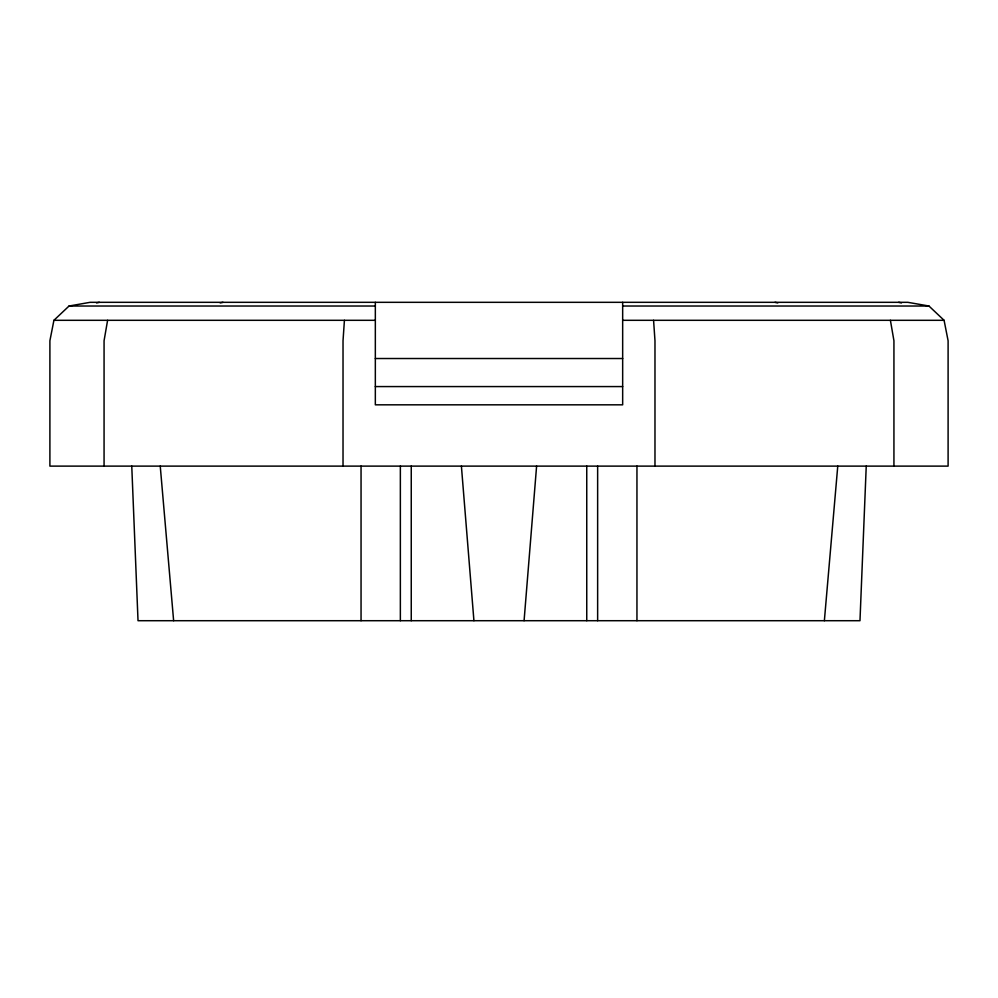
<?xml version="1.0" encoding="UTF-8"?>
<svg xmlns="http://www.w3.org/2000/svg" width="998" height="998" viewBox="0 0 998 998"><rect width="100%" height="100%" fill="white"/><g stroke="black" fill="none" stroke-linecap="round" stroke-linejoin="round"><path stroke-width="1.5" d="M866.239 466.116L859.977 620.706L138.023 620.706L131.761 466.116M344.422 320.308L343.025 340.742L343.025 466.116M524.075 620.706L536.6 466.116M824.373 620.706L837.759 466.116M107.597 320.308L104.066 340.742L104.066 466.116M53.917 320.308L49.9 340.742L49.9 466.116L948.1 466.116L948.1 340.742L944.083 320.308L928.951 306.024L907.843 302.319L90.157 302.319L69.049 306.024L53.917 320.308L375.335 320.308M96.532 302.918L99.313 302.319M220.196 302.918L222.991 302.319M69.049 306.024L375.335 306.024M622.665 306.024L928.951 306.024M622.665 320.308L944.083 320.308M375.335 358.519L622.665 358.519M375.335 386.575L622.665 386.575M898.687 302.319L901.468 302.918M775.009 302.319L777.804 302.918M890.403 320.308L893.934 340.742L893.934 466.116M160.241 466.116L173.627 620.706M461.4 466.116L473.925 620.706M653.578 320.308L654.975 340.742L654.975 466.116M636.949 466.116L636.949 620.706M622.665 302.319L622.665 404.826L375.335 404.826L375.335 302.319M597.64 466.116L597.64 620.706M586.749 466.116L586.749 620.706M411.251 466.116L411.251 620.706M400.36 466.116L400.36 620.706M361.051 466.116L361.051 620.706"/></g></svg>
